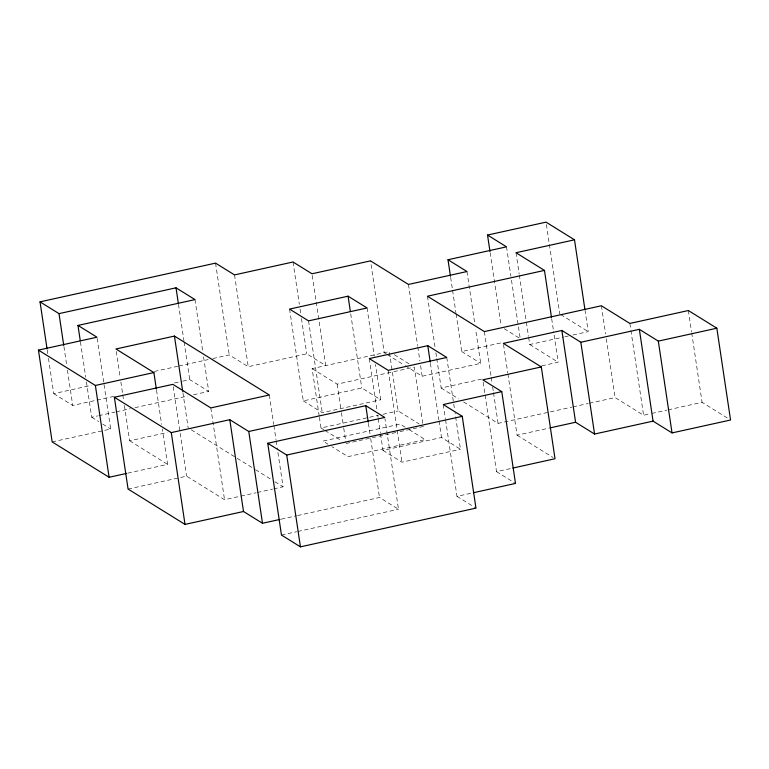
<?xml version="1.0" encoding="UTF-8"?>
<svg xmlns="http://www.w3.org/2000/svg" width="769" height="769" viewBox="0 0 769 769"><rect width="100%" height="100%" fill="white"/><g stroke="black" fill="none" stroke-linecap="round" stroke-linejoin="round"><path stroke-width="0.58" stroke-dasharray="3.85 2.88" d="M48.466 358.344L53.743 393.651L91.194 385.394M154.377 371.446L177.783 366.284M178.946 366.025L208.207 359.575M212.888 358.537L229.268 354.922L248.243 366.707L306.754 353.798L325.729 365.583L312.003 273.783M53.743 393.651L72.719 405.436L113.677 396.4M174.525 382.972L181.542 381.424M182.714 381.164L189.741 379.617L208.716 391.402L203.439 356.095M86.426 381.914L91.703 417.221L97.548 415.933M98.72 415.673L115.1 412.059M116.273 411.8L130.317 408.704M134.998 407.666L187.655 396.054M193.5 394.757L208.716 391.402M319.222 416.106L312.118 368.601L389.316 351.568L398.188 410.944L419.22 424.007M52.167 441.915L110.678 429.006L103.815 383.106M456.094 313.887L461.717 351.548L502.676 342.513M312.118 368.601L337.158 384.144L414.347 367.121L423.229 426.497L398.659 431.909M528.659 337.476L529.716 344.531L563.648 337.053M564.821 336.793L568.329 336.015M573.011 334.986L588.227 331.631L585.055 310.445M289.567 309.09L303.294 400.889L361.795 387.989L380.77 399.765L375.493 364.458M124.376 405.484L129.653 440.791L167.094 432.524M405.205 365.698L422.191 376.243L480.702 363.333L475.598 329.209M303.294 400.889L322.269 412.674L380.77 399.765M436.763 358.604L441.166 388.028L482.125 378.992M541.799 365.823L558.179 362.209L553.613 331.612M319.395 417.288L321 427.977L378.3 415.337M382.981 414.299L398.188 410.944M127.827 473.137L167.604 464.361L162.326 429.054M128.077 489.055L186.588 476.146L224.538 499.715L239.745 496.361M346.031 443.521L397.496 432.168M463.534 401.918L498.091 423.383L571.819 407.118M572.982 406.859L588.198 403.504M589.371 403.244L615.113 397.563L643.576 415.241L650.603 413.693M380.53 433.908L382.991 450.394L441.502 437.484L460.477 449.269L455.027 412.78M240.918 496.101L256.135 492.746M257.298 492.487L272.514 489.132M273.687 488.873L283.05 486.806L277.244 447.962M507.925 373.965L517.076 435.167L548.672 428.198M382.991 450.394L401.966 462.179L460.477 449.269M651.766 413.434L666.983 410.079M668.155 409.819L702.087 402.331L728.512 418.749M281.214 519.152L296.43 515.797M297.593 515.538L379.502 497.466L398.486 509.251L384.942 418.624M485.085 395.151L496.524 471.647L511.731 468.292M281.473 535.07L296.68 531.715M297.853 531.456L398.486 509.251M445.559 419.836L456.988 496.341L472.204 492.987M560.774 314.579L588.227 331.631M504.243 328.719L520.229 338.639L511.077 277.446M529.716 344.531L558.179 362.209M461.717 351.548L480.702 363.333M394.324 354.682L409.339 364.006M386.23 353.913L384.231 352.673L370.514 260.874M387.23 354.538L404.206 365.083M441.166 388.028L458.449 398.765M517.076 435.167L553.026 457.497M496.524 471.647L514.499 482.817M405.157 427.17L400.149 424.065L322.961 441.089L327.959 444.203M409.156 429.66L425.18 439.608L347.992 456.642L331.968 446.693M456.988 496.341L475.963 508.126M321 427.977L323.999 429.842M324.999 430.467L342.032 441.041M191.221 429.784L236.112 457.661M237.131 458.295L254.481 469.061M255.5 469.696L270.803 479.202M274.879 481.74L283.05 486.806M91.703 417.221L98.692 421.566M102.69 424.046L110.678 429.006M129.653 440.791L167.604 464.361M688.361 310.532L691.533 331.718M691.706 332.89L702.087 402.331M629.859 323.441L630.734 329.324M630.916 330.507L643.576 415.241M601.396 305.764L605.616 334.015M606.318 338.716L615.113 397.563M546.394 224.5L549.201 243.331M549.383 244.513L559.755 313.954M551.671 318.664L553.43 330.439M515.999 252.732L519.162 273.918M519.335 275.1L526.198 321M526.371 322.173L528.486 336.293M506.511 246.839L510.904 276.263M490.17 252.713L501.071 325.681M503.532 344.541L507.751 372.792M484.374 331.583L491.064 376.31M491.237 377.483L491.939 382.193M492.641 386.903L493.342 391.604M493.525 392.786L498.091 423.383M466.975 271.534L474.896 324.499M483.153 382.203L484.912 393.968M450.644 277.407L452.403 289.173M452.576 290.355L455.921 312.714M446.76 357.46L454.325 408.07M427.449 296.228L435.187 348.011M435.888 352.721L436.59 357.431M443.271 404.542L445.376 418.663M430.419 363.333L438.859 419.826M439.041 421.008L441.502 437.484M408.464 284.443L417.615 345.646M417.788 346.819L419.903 360.949M420.605 365.65L422.191 376.243M388.249 370.37L397.044 429.217M397.217 430.4L401.966 462.179M367.053 307.965L374.263 356.22M369.274 358.585L377.012 410.377M377.714 415.077L378.069 417.432M378.242 418.615L380.357 432.736M368.428 423.315L370.004 433.908M370.706 438.618L379.502 497.466M350.712 313.839L361.795 387.989M337.158 384.144L341.244 411.463M341.417 412.645L343.551 426.901M343.724 428.083L345.858 442.338M308.542 320.875L322.269 412.674M293.027 261.998L299.362 304.37M300.064 309.08L300.766 313.781M301.477 318.491L306.754 353.798M269.323 395.006L273.726 424.43M273.899 425.603L276.013 439.724M276.186 440.906L277.061 446.789M234.526 274.908L248.243 366.707M215.551 263.123L229.268 354.922M194.99 299.602L202.737 351.385M210.821 407.916L224.538 499.715M178.475 304.293L183.935 340.782M184.108 341.955L189.741 379.617M182.887 392.575L188.165 427.881M173.217 386.692L186.588 476.146M156.53 390.21L161.625 424.344M116.282 351.346L120.156 377.233M120.858 381.943L122.617 393.709M122.79 394.891L123.674 400.774M97.134 338.379L103.642 381.924M80.447 341.897L85.715 377.204M63.933 346.588L66.74 365.419M67.441 370.129L72.719 405.436M47.236 350.106L47.765 353.634"/><path stroke-width="1.15" d="M47.063 348.924L40.026 301.852L215.551 263.123L234.526 274.908L293.027 261.998L312.003 273.783L370.514 260.874L408.464 284.443L466.975 271.534L448 259.749L450.461 276.225M40.026 301.852L59.002 313.637L176.014 287.817L194.99 299.602L77.977 325.422L80.264 340.715M489.997 251.53L487.527 235.054L546.038 222.145L574.501 239.822L584.882 309.263M126.654 473.396L109.102 477.27L52.167 441.915L38.45 350.116L96.961 337.207L77.977 325.422M448 259.749L506.511 246.839L487.527 235.054M574.501 239.822L515.999 252.732L544.462 270.409L551.498 317.491M348.078 296.18L289.567 309.09L308.542 320.875L367.053 307.965L348.078 296.18L350.366 311.483M280.041 519.411L262.489 523.285L243.513 511.5L185.012 524.41L128.077 489.055L114.36 397.246L172.862 384.346L210.821 407.916L269.323 395.006L174.438 336.082L115.936 348.991L153.887 372.561L156.347 389.037M544.462 270.409L427.449 296.228L484.374 331.583L601.396 305.764L629.859 323.441L688.361 310.532L716.833 328.209L730.55 420.009L672.039 432.918L653.064 421.133L594.562 434.043L575.587 422.258L549.835 427.939M38.45 350.116L95.385 385.461L153.887 372.561M427.785 345.675L369.274 358.585L388.249 370.37L446.76 357.46L427.785 345.675L430.246 362.161M716.833 328.209L658.322 341.119L639.347 329.334L580.835 342.243L561.86 330.459L503.349 343.368L541.309 366.938L555.026 458.737L512.904 468.033M114.36 397.246L171.285 432.601L229.796 419.691L248.772 431.476L365.784 405.667L384.76 417.452L267.747 443.261L281.473 535.07L300.448 546.855L475.963 508.126L462.246 416.327L443.271 404.542L501.773 391.632L515.499 483.432L473.368 492.727M541.309 366.938L482.797 379.848L501.773 391.632M267.747 443.261L286.722 455.046L462.246 416.327M658.322 341.119L672.039 432.918M639.347 329.334L653.064 421.133M580.835 342.243L594.562 434.043M561.86 330.459L575.587 422.258M365.784 405.667L368.245 422.143M286.722 455.046L300.448 546.855M248.772 431.476L262.489 523.285M229.796 419.691L243.513 511.5M176.014 287.817L178.302 303.121M174.438 336.082L182.705 391.392M171.285 432.601L185.012 524.41M95.385 385.461L109.102 477.27M59.002 313.637L63.75 345.416"/></g></svg>
